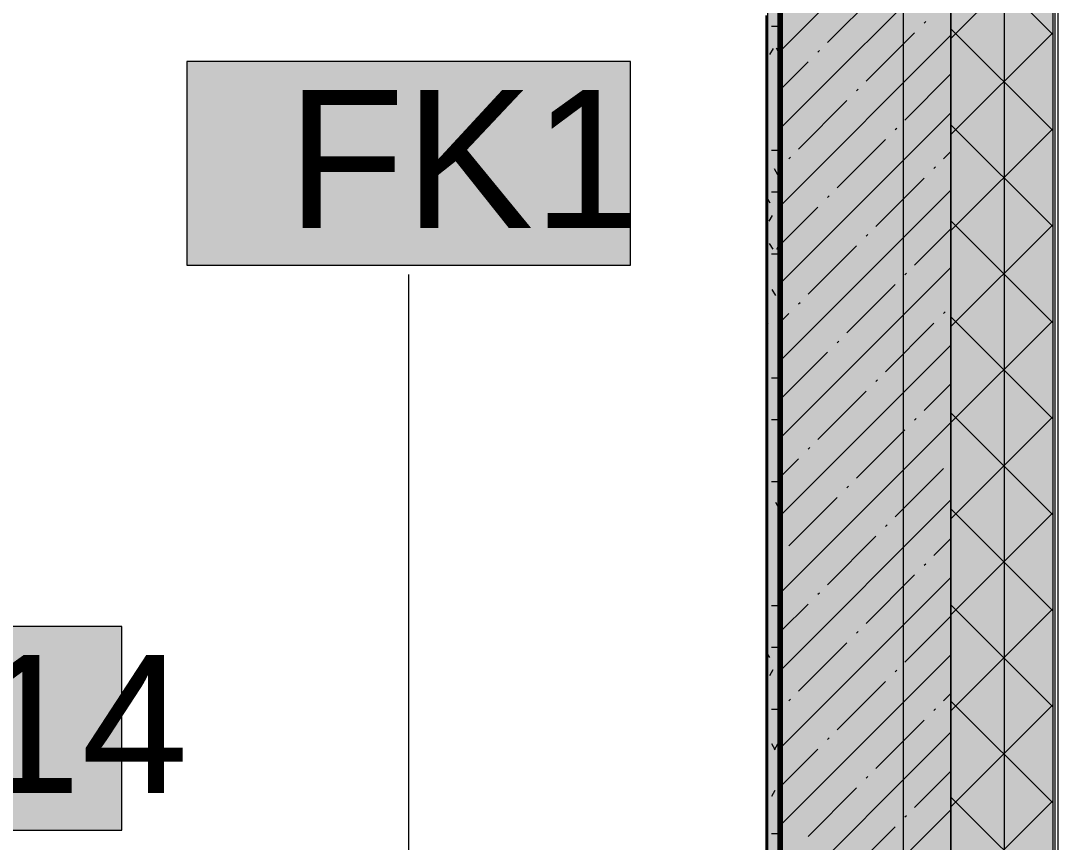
# Model space of a CAD drawing. Header units: millimetres. Extents: x -3817 to 677485, y -22715 to 103890.
# Drawn here: x 450989 to 452517, y 2637 to 3847 of the extents above; entities that cross this region are included whole.
import ezdxf

# ---------------------------------------------------------------- set-up
doc = ezdxf.new("R2010")
doc.units = ezdxf.units.MM
doc.layers.add('PDF _Геометрия', color=7, linetype='Continuous', true_color=0x1d1d1d)
doc.layers.add('PDF _Сплошная заливка', color=7, linetype='Continuous', true_color=0xffffff)
doc.layers.add('PDF _Текст', color=7, linetype='Continuous')
doc.styles.add('PDF GOST-Common', font='arial.ttf')

msp = doc.modelspace()

# ---------------------------------------------------------------- hatches: boundary and pattern name
at = {"layer": 'PDF _Сплошная заливка', "transparency": 33554559}
h = msp.add_hatch(color=256, dxfattribs=at)
h.paths.add_polyline_path([(452508.6, 1669), (452508.6, 9619), (452358.6, 9619), (452358.6, 1669)], flags=0)
h.paths.add_polyline_path([(452358.6, 11919), (452508.6, 11919), (452508.6, 13839), (452358.6, 13839), (452358.6, 12224.7)], flags=0)
h.paths.add_polyline_path([(452508.6, 15039), (452508.6, 23319), (452358.6, 23319), (452358.6, 15039)], flags=0)
msp.add_hatch(color=256, dxfattribs=at).paths.add_polyline_path([(452108.6, 1819), (452358.6, 1819), (452358.6, 9619), (452108.6, 9619), (452108.6, 2069)])

# ---------------------------------------------------------------- linework, layer by layer
at = {"layer": 'PDF _Геометрия', "color": 9, "lineweight": 9, "true_color": 0xc0c0c0}
for points in [[(448408.6, 2089), (448408.6, 2069), (451008.6, 2069), (451008.6, 1819), (452108.6, 1819), (452358.6, 1819), (452358.6, 9619), (452108.6, 9619), (452108.6, 9629), (452088.6, 9629), (452088.6, 2439), (451748.6, 2439), (451728.6, 2439), (451728.6, 2089)], [(452086.6, 2545.3), (452086.6, 2723.5), (452086.6, 2912.7), (452086.6, 3113), (452086.6, 3154.3), (452086.6, 3187.2), (452086.6, 3213.3), (452086.6, 3234.3), (452086.6, 3251.6), (452086.6, 3266.9), (452086.6, 3281), (452086.6, 3294.4), (452086.6, 3307.2), (452086.6, 3319.9), (452086.6, 3332.9), (452086.6, 3346.3), (452086.6, 3360.3), (452086.6, 3374.7), (452086.6, 3389.3), (452086.6, 3404), (452086.6, 3418.7), (452086.6, 3433.1), (452086.6, 3447.1), (452086.6, 3461), (452086.6, 3474.7), (452086.6, 3488.3), (452086.6, 3502), (452086.6, 3515.8), (452086.6, 3529.9), (452086.6, 3544.3), (452086.6, 3558.8), (452086.6, 3573.2), (452086.6, 3587.3), (452086.6, 3600.8), (452086.6, 3613.5), (452086.6, 3625.4), (452086.6, 3636.5), (452086.6, 3647.1), (452086.6, 3657.4), (452086.6, 3667.5), (452086.6, 3677.8), (452086.6, 3688.4), (452086.6, 3699.5), (452086.6, 3711.2), (452086.6, 3723.7), (452086.6, 3736.5), (452086.6, 3749.3), (452086.6, 3761.8), (452086.6, 3773.6), (452086.6, 3784.8), (452086.6, 3795.7), (452086.6, 3806.5), (452086.6, 3817.6), (452086.6, 3829.4), (452086.6, 3841.8), (452086.6, 3855)], [(452087.6, 3855), (452087.6, 3841.8), (452087.6, 3829.4), (452087.6, 3817.6), (452087.6, 3806.5), (452087.6, 3795.7), (452087.6, 3784.8), (452087.6, 3773.6), (452087.6, 3761.8), (452087.6, 3749.3), (452087.6, 3736.5), (452087.6, 3723.7), (452087.6, 3711.2), (452087.6, 3699.5), (452087.6, 3688.4), (452087.6, 3677.8), (452087.6, 3667.5), (452087.6, 3657.4), (452087.6, 3647.1), (452087.6, 3636.5), (452087.6, 3625.4), (452087.6, 3613.5), (452087.6, 3600.8), (452087.6, 3587.3), (452087.6, 3573.2), (452087.6, 3558.8), (452087.6, 3544.3), (452087.6, 3529.9), (452087.6, 3515.8), (452087.6, 3502), (452087.6, 3488.3), (452087.6, 3474.7), (452087.6, 3461), (452087.6, 3447.1), (452087.6, 3433.1), (452087.6, 3418.7), (452087.6, 3404), (452087.6, 3389.3), (452087.6, 3374.7), (452087.6, 3360.3), (452087.6, 3346.3), (452087.6, 3332.9), (452087.6, 3319.9), (452087.6, 3307.2), (452087.6, 3294.4), (452087.6, 3281), (452087.6, 3266.9), (452087.6, 3251.6), (452087.6, 3234.3), (452087.6, 3213.3), (452087.6, 3187.2), (452087.6, 3154.3), (452087.6, 3113), (452087.6, 2912.7), (452087.6, 2723.5), (452087.6, 2545.3)], [(452087.6, 3676.7), (452087.6, 3676.6), (452087.6, 3676.5), (452087.6, 3676.3), (452087.6, 3676.1), (452087.6, 3675.9), (452087.6, 3675.7), (452087.6, 3675.5), (452087.6, 3675.4), (452087.6, 3675.2), (452087.6, 3674.9), (452087.6, 3674.5), (452087.6, 3673.8), (452087.6, 3672.9), (452087.6, 3671.6), (452087.6, 3670), (452087.6, 3668.2), (452087.6, 3666.1), (452087.6, 3663.7), (452087.6, 3661.2), (452087.6, 3658.5), (452087.6, 3655.6), (452087.6, 3652.5), (452087.6, 3649.2), (452087.6, 3645.7), (452087.6, 3642), (452087.6, 3638.1), (452087.6, 3634), (452087.6, 3629.6), (452087.6, 3624.9), (452087.6, 3620.1), (452087.6, 3615.1), (452087.6, 3610.2), (452087.6, 3605.2), (452087.6, 3600.4), (452087.6, 3595.8), (452087.6, 3591.5), (452087.6, 3587.4), (452087.6, 3583.7), (452087.6, 3580.3), (452087.6, 3577.3), (452087.6, 3574.7), (452087.6, 3572.4), (452087.6, 3570.5), (452087.6, 3569), (452087.6, 3567.9), (452087.6, 3567.2), (452087.6, 3566.9), (452087.6, 3566.8), (452087.6, 3566.9), (452087.6, 3567.2), (452087.6, 3567.8), (452087.6, 3568.4), (452087.6, 3569.2), (452087.6, 3570.1), (452087.6, 3571), (452087.6, 3572.1), (452087.6, 3573.2), (452087.6, 3574.3), (452087.6, 3575.6), (452087.6, 3576.9), (452087.6, 3578.2), (452087.6, 3579.5), (452087.6, 3580.7), (452087.6, 3582), (452087.6, 3583.2), (452087.6, 3584.4), (452087.6, 3585.6), (452087.6, 3586.9), (452087.6, 3588.2), (452087.6, 3589.6), (452087.6, 3591), (452087.6, 3592.6), (452087.6, 3594.1), (452087.6, 3595.8), (452087.6, 3597.4), (452087.6, 3599.1), (452087.6, 3600.9), (452087.6, 3602.7), (452087.6, 3604.6), (452087.6, 3606.6), (452087.6, 3608.7), (452087.6, 3610.8), (452087.6, 3612.9), (452087.6, 3614.9), (452087.6, 3617), (452087.6, 3619), (452087.6, 3621), (452087.6, 3623), (452087.6, 3625.2), (452087.6, 3627.4), (452087.6, 3629.6), (452087.6, 3631.7), (452087.6, 3633.8), (452087.6, 3635.8), (452087.6, 3637.9), (452087.6, 3640.3), (452087.6, 3644), (452087.6, 3651.8), (452087.6, 3652.7), (452087.6, 3657.8), (452087.6, 3661.7), (452087.6, 3664.6), (452087.6, 3666.8), (452087.6, 3668.5), (452087.6, 3669.7), (452087.6, 3670.7), (452087.6, 3671.7), (452087.6, 3672.5), (452087.6, 3673.2), (452087.6, 3673.8), (452087.6, 3674.3), (452087.6, 3674.8), (452087.6, 3675.2), (452087.6, 3675.6), (452087.6, 3675.9), (452087.6, 3676.2), (452087.6, 3676.4), (452087.6, 3676.6), (452087.6, 3676.7), (452087.6, 3676.7), (452086.6, 3676.7), (452086.6, 3676.7), (452086.6, 3676.6), (452086.6, 3676.4), (452086.6, 3676.2), (452086.6, 3675.9), (452086.6, 3675.6), (452086.6, 3675.2), (452086.6, 3674.8), (452086.6, 3674.3), (452086.6, 3673.8), (452086.6, 3673.2), (452086.6, 3672.5), (452086.6, 3671.7), (452086.6, 3670.7), (452086.6, 3669.7), (452086.6, 3668.5), (452086.6, 3666.8), (452086.6, 3664.6), (452086.6, 3661.7), (452086.6, 3657.8), (452086.6, 3652.7), (452086.6, 3651.8), (452086.6, 3644), (452086.6, 3640.3), (452086.6, 3637.9), (452086.6, 3635.8), (452086.6, 3633.8), (452086.6, 3631.7), (452086.6, 3629.6), (452086.6, 3627.4), (452086.6, 3625.2), (452086.6, 3623), (452086.6, 3621), (452086.6, 3619), (452086.6, 3617), (452086.6, 3614.9), (452086.6, 3612.9), (452086.6, 3610.8), (452086.6, 3608.7), (452086.6, 3606.6), (452086.6, 3604.6), (452086.6, 3602.7), (452086.6, 3600.9), (452086.6, 3599.1), (452086.6, 3597.4), (452086.6, 3595.8), (452086.6, 3594.1), (452086.6, 3592.6), (452086.6, 3591), (452086.6, 3589.6), (452086.6, 3588.2), (452086.6, 3586.9), (452086.6, 3585.6), (452086.6, 3584.4), (452086.6, 3583.2), (452086.6, 3582), (452086.6, 3580.7), (452086.6, 3579.5), (452086.6, 3578.2), (452086.6, 3576.9), (452086.6, 3575.6), (452086.6, 3574.3), (452086.6, 3573.2), (452086.6, 3572.1), (452086.6, 3571), (452086.6, 3570.1), (452086.6, 3569.2), (452086.6, 3568.4), (452086.6, 3567.8), (452086.6, 3567.2), (452086.6, 3566.9), (452086.6, 3566.8), (452086.6, 3566.9), (452086.6, 3567.2), (452086.6, 3567.9), (452086.6, 3569), (452086.6, 3570.5), (452086.6, 3572.4), (452086.6, 3574.7), (452086.6, 3577.3), (452086.6, 3580.3), (452086.6, 3583.7), (452086.6, 3587.4), (452086.6, 3591.5), (452086.6, 3595.8), (452086.6, 3600.4), (452086.6, 3605.2), (452086.6, 3610.2), (452086.6, 3615.1), (452086.6, 3620.1), (452086.6, 3624.9), (452086.6, 3629.6), (452086.6, 3634), (452086.6, 3638.1), (452086.6, 3642), (452086.6, 3645.7), (452086.6, 3649.2), (452086.6, 3652.5), (452086.6, 3655.6), (452086.6, 3658.5), (452086.6, 3661.2), (452086.6, 3663.7), (452086.6, 3666.1), (452086.6, 3668.2), (452086.6, 3670), (452086.6, 3671.6), (452086.6, 3672.9), (452086.6, 3673.8), (452086.6, 3674.5), (452086.6, 3674.9), (452086.6, 3675.2), (452086.6, 3675.4), (452086.6, 3675.5), (452086.6, 3675.7), (452086.6, 3675.9), (452086.6, 3676.1), (452086.6, 3676.3), (452086.6, 3676.5), (452086.6, 3676.6), (452086.6, 3676.7)], [(452087.6, 3676.3), (452087.6, 3676.2), (452087.6, 3676.1), (452087.6, 3675.9), (452087.6, 3675.7), (452087.6, 3675.5), (452087.6, 3675.3), (452087.6, 3675.1), (452087.6, 3675), (452087.6, 3674.8), (452087.6, 3674.5), (452087.6, 3674.1), (452087.6, 3673.4), (452087.6, 3672.4), (452087.6, 3671.2), (452087.6, 3669.6), (452087.6, 3667.7), (452087.6, 3665.6), (452087.6, 3663.3), (452087.6, 3660.8), (452087.6, 3658), (452087.6, 3655.2), (452087.6, 3652.1), (452087.6, 3648.8), (452087.6, 3645.3), (452087.6, 3641.6), (452087.6, 3637.7), (452087.6, 3633.5), (452087.6, 3629.1), (452087.6, 3624.5), (452087.6, 3619.7), (452087.6, 3614.7), (452087.6, 3609.7), (452087.6, 3604.8), (452087.6, 3600), (452087.6, 3595.4), (452087.6, 3591), (452087.6, 3587), (452087.6, 3583.3), (452087.6, 3579.9), (452087.6, 3576.9), (452087.6, 3574.2), (452087.6, 3572), (452087.6, 3570.1), (452087.6, 3568.6), (452087.6, 3567.5), (452087.6, 3566.7), (452087.6, 3566.4), (452087.6, 3566.4), (452087.6, 3566.5), (452087.6, 3566.8), (452087.6, 3567.3), (452087.6, 3568), (452087.6, 3568.8), (452087.6, 3569.7), (452087.6, 3570.6), (452087.6, 3571.6), (452087.6, 3572.7), (452087.6, 3573.9), (452087.6, 3575.2), (452087.6, 3576.4), (452087.6, 3577.7), (452087.6, 3579), (452087.6, 3580.3), (452087.6, 3581.6), (452087.6, 3582.8), (452087.6, 3584), (452087.6, 3585.2), (452087.6, 3586.5), (452087.6, 3587.8), (452087.6, 3589.2), (452087.6, 3590.6), (452087.6, 3592.1), (452087.6, 3593.7), (452087.6, 3595.3), (452087.6, 3597), (452087.6, 3598.7), (452087.6, 3600.5), (452087.6, 3602.3), (452087.6, 3604.2), (452087.6, 3606.2), (452087.6, 3608.3), (452087.6, 3610.3), (452087.6, 3612.4), (452087.6, 3614.5), (452087.6, 3616.5), (452087.6, 3618.5), (452087.6, 3620.6), (452087.6, 3622.6), (452087.6, 3624.7), (452087.6, 3626.9), (452087.6, 3629.1), (452087.6, 3631.3), (452087.6, 3633.4), (452087.6, 3635.4), (452087.6, 3637.5), (452087.6, 3639.9), (452087.6, 3643.5), (452087.6, 3651.4), (452086.6, 3651.4), (452086.6, 3643.5), (452086.6, 3639.9), (452086.6, 3637.5), (452086.6, 3635.4), (452086.6, 3633.4), (452086.6, 3631.3), (452086.6, 3629.1), (452086.6, 3626.9), (452086.6, 3624.7), (452086.6, 3622.6), (452086.6, 3620.6), (452086.6, 3618.5), (452086.6, 3616.5), (452086.6, 3614.5), (452086.6, 3612.4), (452086.6, 3610.3), (452086.6, 3608.3), (452086.6, 3606.2), (452086.6, 3604.2), (452086.6, 3602.3), (452086.6, 3600.5), (452086.6, 3598.7), (452086.6, 3597), (452086.6, 3595.3), (452086.6, 3593.7), (452086.6, 3592.1), (452086.6, 3590.6), (452086.6, 3589.2), (452086.6, 3587.8), (452086.6, 3586.5), (452086.6, 3585.2), (452086.6, 3584), (452086.6, 3582.8), (452086.6, 3581.6), (452086.6, 3580.3), (452086.6, 3579), (452086.6, 3577.7), (452086.6, 3576.4), (452086.6, 3575.2), (452086.6, 3573.9), (452086.6, 3572.7), (452086.6, 3571.6), (452086.6, 3570.6), (452086.6, 3569.7), (452086.6, 3568.8), (452086.6, 3568), (452086.6, 3567.3), (452086.6, 3566.8), (452086.6, 3566.5), (452086.6, 3566.4), (452086.6, 3566.4), (452086.6, 3566.7), (452086.6, 3567.5), (452086.6, 3568.6), (452086.6, 3570.1), (452086.6, 3572), (452086.6, 3574.2), (452086.6, 3576.9), (452086.6, 3579.9), (452086.6, 3583.3), (452086.6, 3587), (452086.6, 3591), (452086.6, 3595.4), (452086.6, 3600), (452086.6, 3604.8), (452086.6, 3609.7), (452086.6, 3614.7), (452086.6, 3619.7), (452086.6, 3624.5), (452086.6, 3629.1), (452086.6, 3633.5), (452086.6, 3637.7), (452086.6, 3641.6), (452086.6, 3645.3), (452086.6, 3648.8), (452086.6, 3652.1), (452086.6, 3655.2), (452086.6, 3658), (452086.6, 3660.8), (452086.6, 3663.3), (452086.6, 3665.6), (452086.6, 3667.7), (452086.6, 3669.6), (452086.6, 3671.2), (452086.6, 3672.4), (452086.6, 3673.4), (452086.6, 3674.1), (452086.6, 3674.5), (452086.6, 3674.8), (452086.6, 3675), (452086.6, 3675.1), (452086.6, 3675.3), (452086.6, 3675.5), (452086.6, 3675.7), (452086.6, 3675.9), (452086.6, 3676.1), (452086.6, 3676.2), (452086.6, 3676.3)], [(452086.6, 3676.3), (452086.6, 3676.3), (452086.6, 3676.2), (452086.6, 3676), (452086.6, 3675.8), (452086.6, 3675.5), (452086.6, 3675.2), (452086.6, 3674.8), (452086.6, 3674.4), (452086.6, 3673.9), (452086.6, 3673.4), (452086.6, 3672.7), (452086.6, 3672), (452086.6, 3671.2), (452086.6, 3670.3), (452086.6, 3669.3), (452086.6, 3668.1), (452086.6, 3666.4), (452086.6, 3664.2), (452086.6, 3661.2), (452086.6, 3657.3), (452086.6, 3652.3)], [(452087.6, 3652.3), (452087.6, 3657.3), (452087.6, 3661.2), (452087.6, 3664.2), (452087.6, 3666.4), (452087.6, 3668.1), (452087.6, 3669.3), (452087.6, 3670.3), (452087.6, 3671.2), (452087.6, 3672), (452087.6, 3672.7), (452087.6, 3673.4), (452087.6, 3673.9), (452087.6, 3674.4), (452087.6, 3674.8), (452087.6, 3675.2), (452087.6, 3675.5), (452087.6, 3675.8), (452087.6, 3676), (452087.6, 3676.2), (452087.6, 3676.3), (452087.6, 3676.3)], [(452087.6, 3651.8), (452086.6, 3651.8)], [(452086.6, 3566.8), (452087.6, 3566.8)], [(452086.6, 3342.5), (452086.6, 3344.8), (452086.6, 3347.4), (452086.6, 3350.5), (452086.6, 3353.8), (452086.6, 3357.6), (452086.6, 3361.6), (452086.6, 3365.9), (452086.6, 3370.6), (452086.6, 3375.4), (452086.6, 3380.3), (452086.6, 3385.3), (452086.6, 3390.2), (452086.6, 3395), (452086.6, 3399.7), (452086.6, 3404.1), (452086.6, 3408.3), (452086.6, 3412.2), (452086.6, 3415.9), (452086.6, 3419.4), (452086.6, 3422.6), (452086.6, 3425.7), (452086.6, 3428.6), (452086.6, 3431.3), (452086.6, 3433.9), (452086.6, 3436.2), (452086.6, 3438.3), (452086.6, 3440.2), (452086.6, 3441.7), (452086.6, 3443), (452086.6, 3443.9), (452086.6, 3444.6), (452086.6, 3445.1), (452086.6, 3445.3), (452086.6, 3445.5), (452086.6, 3445.7), (452086.6, 3445.8), (452086.6, 3446), (452086.6, 3446.2), (452086.6, 3446.5), (452086.6, 3446.6), (452086.6, 3446.8), (452086.6, 3446.8)], [(452086.6, 3446.8), (452086.6, 3446.8), (452086.6, 3446.7), (452086.6, 3446.6), (452086.6, 3446.3), (452086.6, 3446.1), (452086.6, 3445.7), (452086.6, 3445.4), (452086.6, 3444.9), (452086.6, 3444.5), (452086.6, 3443.9), (452086.6, 3443.3), (452086.6, 3442.6), (452086.6, 3441.8), (452086.6, 3440.9), (452086.6, 3439.9), (452086.6, 3438.6), (452086.6, 3437), (452086.6, 3434.8), (452086.6, 3431.8), (452086.6, 3427.9), (452086.6, 3422.9)], [(452087.6, 3356.4), (452087.6, 3357.7), (452087.6, 3359.2), (452087.6, 3360.7), (452087.6, 3362.3), (452087.6, 3363.9), (452087.6, 3365.6), (452087.6, 3367.3), (452087.6, 3369.1), (452087.6, 3370.9), (452087.6, 3372.8), (452087.6, 3374.8), (452087.6, 3376.8), (452087.6, 3378.9), (452087.6, 3381), (452087.6, 3383.1), (452087.6, 3385.1), (452087.6, 3387.1), (452087.6, 3389.2), (452087.6, 3391.2), (452087.6, 3393.3), (452087.6, 3395.5), (452087.6, 3397.7), (452087.6, 3399.9), (452087.6, 3402), (452087.6, 3404), (452087.6, 3406.1), (452087.6, 3408.5), (452087.6, 3412.1), (452087.6, 3420), (452087.6, 3420.9), (452087.6, 3425.9), (452087.6, 3429.8), (452087.6, 3432.8), (452087.6, 3435), (452087.6, 3436.6), (452087.6, 3437.9), (452087.6, 3438.9), (452087.6, 3439.8), (452087.6, 3440.6), (452087.6, 3441.3), (452087.6, 3441.9), (452087.6, 3442.5), (452087.6, 3443), (452087.6, 3443.4), (452087.6, 3443.8), (452087.6, 3444.1), (452087.6, 3444.4), (452087.6, 3444.6), (452087.6, 3444.7), (452087.6, 3444.8), (452087.6, 3444.9), (452086.6, 3444.9), (452086.6, 3444.8), (452086.6, 3444.7), (452086.6, 3444.6), (452086.6, 3444.4), (452086.6, 3444.1), (452086.6, 3443.8), (452086.6, 3443.4), (452086.6, 3443), (452086.6, 3442.5), (452086.6, 3441.9), (452086.6, 3441.3), (452086.6, 3440.6), (452086.6, 3439.8), (452086.6, 3438.9), (452086.6, 3437.9), (452086.6, 3436.6), (452086.6, 3435), (452086.6, 3432.8), (452086.6, 3429.8), (452086.6, 3425.9), (452086.6, 3420.9), (452086.6, 3420), (452086.6, 3412.1), (452086.6, 3408.5), (452086.6, 3406.1), (452086.6, 3404), (452086.6, 3402), (452086.6, 3399.9), (452086.6, 3397.7), (452086.6, 3395.5), (452086.6, 3393.3), (452086.6, 3391.2), (452086.6, 3389.2), (452086.6, 3387.1), (452086.6, 3385.1), (452086.6, 3383.1), (452086.6, 3381), (452086.6, 3378.9), (452086.6, 3376.8), (452086.6, 3374.8), (452086.6, 3372.8), (452086.6, 3370.9), (452086.6, 3369.1), (452086.6, 3367.3), (452086.6, 3365.6), (452086.6, 3363.9), (452086.6, 3362.3), (452086.6, 3360.7), (452086.6, 3359.2), (452086.6, 3357.7), (452086.6, 3356.4)], [(452086.6, 3444.9), (452086.6, 3444.8), (452086.6, 3444.7), (452086.6, 3444.5), (452086.6, 3444.3), (452086.6, 3444.1), (452086.6, 3443.9), (452086.6, 3443.7), (452086.6, 3443.5), (452086.6, 3443.4), (452086.6, 3443.1), (452086.6, 3442.6), (452086.6, 3442), (452086.6, 3441), (452086.6, 3439.8), (452086.6, 3438.2), (452086.6, 3436.3), (452086.6, 3434.2), (452086.6, 3431.9), (452086.6, 3429.3), (452086.6, 3426.6), (452086.6, 3423.7), (452086.6, 3420.7), (452086.6, 3417.4), (452086.6, 3413.9), (452086.6, 3410.2), (452086.6, 3406.3), (452086.6, 3402.1), (452086.6, 3397.7), (452086.6, 3393.1), (452086.6, 3388.2), (452086.6, 3383.3), (452086.6, 3378.3), (452086.6, 3373.4), (452086.6, 3368.6), (452086.6, 3364), (452086.6, 3359.6), (452086.6, 3355.6), (452086.6, 3351.9), (452086.6, 3348.5), (452086.6, 3345.5), (452086.6, 3342.8), (452086.6, 3340.5)], [(452087.6, 3422.9), (452087.6, 3427.9), (452087.6, 3431.8), (452087.6, 3434.8), (452087.6, 3437), (452087.6, 3438.6), (452087.6, 3439.9), (452087.6, 3440.9), (452087.6, 3441.8), (452087.6, 3442.6), (452087.6, 3443.3), (452087.6, 3443.9), (452087.6, 3444.5), (452087.6, 3444.9), (452087.6, 3445.4), (452087.6, 3445.7), (452087.6, 3446.1), (452087.6, 3446.3), (452087.6, 3446.6), (452087.6, 3446.7), (452087.6, 3446.8), (452087.6, 3446.8)], [(452087.6, 3446.8), (452087.6, 3446.8), (452087.6, 3446.6), (452087.6, 3446.5), (452087.6, 3446.2), (452087.6, 3446), (452087.6, 3445.8), (452087.6, 3445.7), (452087.6, 3445.5), (452087.6, 3445.3), (452087.6, 3445.1), (452087.6, 3444.6), (452087.6, 3443.9), (452087.6, 3443), (452087.6, 3441.7), (452087.6, 3440.2), (452087.6, 3438.3), (452087.6, 3436.2), (452087.6, 3433.9), (452087.6, 3431.3), (452087.6, 3428.6), (452087.6, 3425.7), (452087.6, 3422.6), (452087.6, 3419.4), (452087.6, 3415.9), (452087.6, 3412.2), (452087.6, 3408.3), (452087.6, 3404.1), (452087.6, 3399.7), (452087.6, 3395), (452087.6, 3390.2), (452087.6, 3385.3), (452087.6, 3380.3), (452087.6, 3375.4), (452087.6, 3370.6), (452087.6, 3365.9), (452087.6, 3361.6), (452087.6, 3357.6), (452087.6, 3353.8), (452087.6, 3350.5), (452087.6, 3347.4), (452087.6, 3344.8), (452087.6, 3342.5)], [(452087.6, 3340.5), (452087.6, 3342.8), (452087.6, 3345.5), (452087.6, 3348.5), (452087.6, 3351.9), (452087.6, 3355.6), (452087.6, 3359.6), (452087.6, 3364), (452087.6, 3368.6), (452087.6, 3373.4), (452087.6, 3378.3), (452087.6, 3383.3), (452087.6, 3388.2), (452087.6, 3393.1), (452087.6, 3397.7), (452087.6, 3402.1), (452087.6, 3406.3), (452087.6, 3410.2), (452087.6, 3413.9), (452087.6, 3417.4), (452087.6, 3420.7), (452087.6, 3423.7), (452087.6, 3426.6), (452087.6, 3429.3), (452087.6, 3431.9), (452087.6, 3434.2), (452087.6, 3436.3), (452087.6, 3438.2), (452087.6, 3439.8), (452087.6, 3441), (452087.6, 3442), (452087.6, 3442.6), (452087.6, 3443.1), (452087.6, 3443.4), (452087.6, 3443.5), (452087.6, 3443.7), (452087.6, 3443.9), (452087.6, 3444.1), (452087.6, 3444.3), (452087.6, 3444.5), (452087.6, 3444.7), (452087.6, 3444.8), (452087.6, 3444.9)], [(452087.6, 3355.8), (452087.6, 3357), (452087.6, 3358.3), (452087.6, 3359.7), (452087.6, 3361.2), (452087.6, 3362.7), (452087.6, 3364.3), (452087.6, 3365.9), (452087.6, 3367.6), (452087.6, 3369.3), (452087.6, 3371), (452087.6, 3372.9), (452087.6, 3374.8), (452087.6, 3376.8), (452087.6, 3378.8), (452087.6, 3380.9), (452087.6, 3383), (452087.6, 3385.1), (452087.6, 3387.1), (452087.6, 3389.1), (452087.6, 3391.1), (452087.6, 3393.2), (452087.6, 3395.3), (452087.6, 3397.5), (452087.6, 3399.7), (452087.6, 3401.9), (452087.6, 3404), (452087.6, 3406), (452087.6, 3408.1), (452087.6, 3410.4), (452087.6, 3414.1), (452087.6, 3422), (452086.6, 3422), (452086.6, 3414.1), (452086.6, 3410.4), (452086.6, 3408.1), (452086.6, 3406), (452086.6, 3404), (452086.6, 3401.9), (452086.6, 3399.7), (452086.6, 3397.5), (452086.6, 3395.3), (452086.6, 3393.2), (452086.6, 3391.1), (452086.6, 3389.1), (452086.6, 3387.1), (452086.6, 3385.1), (452086.6, 3383), (452086.6, 3380.9), (452086.6, 3378.8), (452086.6, 3376.8), (452086.6, 3374.8), (452086.6, 3372.9), (452086.6, 3371), (452086.6, 3369.3), (452086.6, 3367.6), (452086.6, 3365.9), (452086.6, 3364.3), (452086.6, 3362.7), (452086.6, 3361.2), (452086.6, 3359.7), (452086.6, 3358.3), (452086.6, 3357), (452086.6, 3355.8)], [(452086.6, 3420), (452087.6, 3420)], [(452087.6, 3354.4), (452087.6, 3356.5), (452087.6, 3358.7), (452087.6, 3360.9), (452087.6, 3363.1), (452087.6, 3365.2), (452087.6, 3367.2), (452087.6, 3369.3), (452087.6, 3371.7), (452087.6, 3375.3), (452087.6, 3383.2), (452087.6, 3384.1), (452087.6, 3389.1), (452087.6, 3393), (452087.6, 3396), (452087.6, 3398.2), (452087.6, 3399.9), (452087.6, 3401.1), (452087.6, 3402.1), (452087.6, 3403), (452087.6, 3403.8), (452087.6, 3404.5), (452087.6, 3405.1), (452087.6, 3405.7), (452087.6, 3406.2), (452087.6, 3406.6), (452087.6, 3407), (452087.6, 3407.3), (452087.6, 3407.6), (452087.6, 3407.8), (452087.6, 3408), (452087.6, 3408), (452087.6, 3408.1), (452086.6, 3408.1), (452086.6, 3408), (452086.6, 3408), (452086.6, 3407.8), (452086.6, 3407.6), (452086.6, 3407.3), (452086.6, 3407), (452086.6, 3406.6), (452086.6, 3406.2), (452086.6, 3405.7), (452086.6, 3405.1), (452086.6, 3404.5), (452086.6, 3403.8), (452086.6, 3403), (452086.6, 3402.1), (452086.6, 3401.1), (452086.6, 3399.9), (452086.6, 3398.2), (452086.6, 3396), (452086.6, 3393), (452086.6, 3389.1), (452086.6, 3384.1), (452086.6, 3383.2), (452086.6, 3375.3), (452086.6, 3371.7), (452086.6, 3369.3), (452086.6, 3367.2), (452086.6, 3365.2), (452086.6, 3363.1), (452086.6, 3360.9), (452086.6, 3358.7), (452086.6, 3356.5), (452086.6, 3354.4)], [(452086.6, 3408.1), (452086.6, 3408), (452086.6, 3407.9), (452086.6, 3407.7), (452086.6, 3407.5), (452086.6, 3407.3), (452086.6, 3407.1), (452086.6, 3406.9), (452086.6, 3406.8), (452086.6, 3406.6), (452086.6, 3406.3), (452086.6, 3405.8), (452086.6, 3405.2), (452086.6, 3404.2), (452086.6, 3403), (452086.6, 3401.4), (452086.6, 3399.5), (452086.6, 3397.4), (452086.6, 3395.1), (452086.6, 3392.6), (452086.6, 3389.8), (452086.6, 3387), (452086.6, 3383.9), (452086.6, 3380.6), (452086.6, 3377.1), (452086.6, 3373.4), (452086.6, 3369.5), (452086.6, 3365.3), (452086.6, 3360.9), (452086.6, 3356.3), (452086.6, 3351.4), (452086.6, 3346.5), (452086.6, 3341.5), (452086.6, 3336.6), (452086.6, 3331.8), (452086.6, 3327.2), (452086.6, 3322.8), (452086.6, 3318.8), (452086.6, 3315.1), (452086.6, 3311.7), (452086.6, 3308.7), (452086.6, 3306), (452086.6, 3303.8)], [(452087.6, 3303.8), (452087.6, 3306), (452087.6, 3308.7), (452087.6, 3311.7), (452087.6, 3315.1), (452087.6, 3318.8), (452087.6, 3322.8), (452087.6, 3327.2), (452087.6, 3331.8), (452087.6, 3336.6), (452087.6, 3341.5), (452087.6, 3346.5), (452087.6, 3351.4), (452087.6, 3356.3), (452087.6, 3360.9), (452087.6, 3365.3), (452087.6, 3369.5), (452087.6, 3373.4), (452087.6, 3377.1), (452087.6, 3380.6), (452087.6, 3383.9), (452087.6, 3387), (452087.6, 3389.8), (452087.6, 3392.6), (452087.6, 3395.1), (452087.6, 3397.4), (452087.6, 3399.5), (452087.6, 3401.4), (452087.6, 3403), (452087.6, 3404.2), (452087.6, 3405.2), (452087.6, 3405.8), (452087.6, 3406.3), (452087.6, 3406.6), (452087.6, 3406.8), (452087.6, 3406.9), (452087.6, 3407.1), (452087.6, 3407.3), (452087.6, 3407.5), (452087.6, 3407.7), (452087.6, 3407.9), (452087.6, 3408), (452087.6, 3408.1)], [(452086.6, 3301.7), (452086.6, 3303.9), (452086.6, 3306.6), (452086.6, 3309.6), (452086.6, 3313), (452086.6, 3316.7), (452086.6, 3320.7), (452086.6, 3325.1), (452086.6, 3329.7), (452086.6, 3334.5), (452086.6, 3339.4), (452086.6, 3344.4), (452086.6, 3349.4), (452086.6, 3354.2), (452086.6, 3358.8), (452086.6, 3363.3), (452086.6, 3367.4), (452086.6, 3371.3), (452086.6, 3375), (452086.6, 3378.5), (452086.6, 3381.8), (452086.6, 3384.9), (452086.6, 3387.8), (452086.6, 3390.5), (452086.6, 3393), (452086.6, 3395.3), (452086.6, 3397.5), (452086.6, 3399.3), (452086.6, 3400.9), (452086.6, 3402.1), (452086.6, 3403.1), (452086.6, 3403.8), (452086.6, 3404.2), (452086.6, 3404.5), (452086.6, 3404.7), (452086.6, 3404.8), (452086.6, 3405), (452086.6, 3405.2), (452086.6, 3405.4), (452086.6, 3405.6), (452086.6, 3405.8), (452086.6, 3405.9), (452086.6, 3406)], [(452086.6, 3406), (452086.6, 3406), (452086.6, 3405.9), (452086.6, 3405.7), (452086.6, 3405.5), (452086.6, 3405.2), (452086.6, 3404.9), (452086.6, 3404.5), (452086.6, 3404.1), (452086.6, 3403.6), (452086.6, 3403.1), (452086.6, 3402.4), (452086.6, 3401.7), (452086.6, 3400.9), (452086.6, 3400), (452086.6, 3399), (452086.6, 3397.8), (452086.6, 3396.1), (452086.6, 3393.9), (452086.6, 3391), (452086.6, 3387), (452086.6, 3382)], [(452087.6, 3382), (452087.6, 3387), (452087.6, 3391), (452087.6, 3393.9), (452087.6, 3396.1), (452087.6, 3397.8), (452087.6, 3399), (452087.6, 3400), (452087.6, 3400.9), (452087.6, 3401.7), (452087.6, 3402.4), (452087.6, 3403.1), (452087.6, 3403.6), (452087.6, 3404.1), (452087.6, 3404.5), (452087.6, 3404.9), (452087.6, 3405.2), (452087.6, 3405.5), (452087.6, 3405.7), (452087.6, 3405.9), (452087.6, 3406), (452087.6, 3406)], [(452087.6, 3406), (452087.6, 3405.9), (452087.6, 3405.8), (452087.6, 3405.6), (452087.6, 3405.4), (452087.6, 3405.2), (452087.6, 3405), (452087.6, 3404.8), (452087.6, 3404.7), (452087.6, 3404.5), (452087.6, 3404.2), (452087.6, 3403.8), (452087.6, 3403.1), (452087.6, 3402.1), (452087.6, 3400.9), (452087.6, 3399.3), (452087.6, 3397.5), (452087.6, 3395.3), (452087.6, 3393), (452087.6, 3390.5), (452087.6, 3387.8), (452087.6, 3384.9), (452087.6, 3381.8), (452087.6, 3378.5), (452087.6, 3375), (452087.6, 3371.3), (452087.6, 3367.4), (452087.6, 3363.3), (452087.6, 3358.8), (452087.6, 3354.2), (452087.6, 3349.4), (452087.6, 3344.4), (452087.6, 3339.4), (452087.6, 3334.5), (452087.6, 3329.7), (452087.6, 3325.1), (452087.6, 3320.7), (452087.6, 3316.7), (452087.6, 3313), (452087.6, 3309.6), (452087.6, 3306.6), (452087.6, 3303.9), (452087.6, 3301.7)], [(452087.6, 3383.2), (452086.6, 3383.2)], [(452087.6, 3352.3), (452087.6, 3354.5), (452087.6, 3356.6), (452087.6, 3358.8), (452087.6, 3361), (452087.6, 3363.1), (452087.6, 3365.1), (452087.6, 3367.2), (452087.6, 3369.6), (452087.6, 3373.3), (452087.6, 3381.1), (452086.6, 3381.1), (452086.6, 3373.3), (452086.6, 3369.6), (452086.6, 3367.2), (452086.6, 3365.1), (452086.6, 3363.1), (452086.6, 3361), (452086.6, 3358.8), (452086.6, 3356.6), (452086.6, 3354.5), (452086.6, 3352.3)], [(452086.6, 3355.9), (452086.6, 3341), (452086.6, 3326.5), (452086.6, 3312.4), (452086.6, 3298.5), (452086.6, 3284.7), (452086.6, 3270.7), (452086.6, 3256.4), (452086.6, 3241.6), (452086.6, 3226.2), (452086.6, 3209.8), (452086.6, 3192.2), (452086.6, 3172.6), (452086.6, 3150.3), (452086.6, 3124.6), (452086.6, 3094.8), (452086.6, 3060.2), (452086.6, 3022.7), (452086.6, 2989.1), (452086.6, 2959.2), (452086.6, 2932.5), (452086.6, 2908.5), (452086.6, 2886.9), (452086.6, 2867.3), (452086.6, 2849.3), (452086.6, 2832.4), (452086.6, 2816.3), (452086.6, 2800.7), (452086.6, 2785.6), (452086.6, 2770.9), (452086.6, 2756.6), (452086.6, 2742.7), (452086.6, 2729), (452086.6, 2715.6), (452086.6, 2702.5), (452086.6, 2689.5), (452086.6, 2676.7), (452086.6, 2664.3), (452086.6, 2652.2), (452086.6, 2640.6)], [(452087.6, 2640.6), (452087.6, 2652.2), (452087.6, 2664.3), (452087.6, 2676.7), (452087.6, 2689.5), (452087.6, 2702.5), (452087.6, 2715.6), (452087.6, 2729), (452087.6, 2742.7), (452087.6, 2756.6), (452087.6, 2770.9), (452087.6, 2785.6), (452087.6, 2800.7), (452087.6, 2816.3), (452087.6, 2832.4), (452087.6, 2849.3), (452087.6, 2867.3), (452087.6, 2886.9), (452087.6, 2908.5), (452087.6, 2932.5), (452087.6, 2959.2), (452087.6, 2989.1), (452087.6, 3022.7), (452087.6, 3060.2), (452087.6, 3094.8), (452087.6, 3124.6), (452087.6, 3150.3), (452087.6, 3172.6), (452087.6, 3192.2), (452087.6, 3209.8), (452087.6, 3226.2), (452087.6, 3241.6), (452087.6, 3256.4), (452087.6, 3270.7), (452087.6, 3284.7), (452087.6, 3298.5), (452087.6, 3312.4), (452087.6, 3326.5), (452087.6, 3341), (452087.6, 3355.9)], [(452086.6, 2979.6), (452086.6, 2982.8), (452086.6, 3011), (452086.6, 3035.3), (452086.6, 3056.2), (452086.6, 3074), (452086.6, 3089.1), (452086.6, 3101.9), (452086.6, 3112.8), (452086.6, 3122), (452086.6, 3129.9), (452086.6, 3137.1), (452086.6, 3144.1), (452086.6, 3150.1), (452086.6, 3153.6)], [(452086.6, 3152.4), (452086.6, 3148.3), (452086.6, 3141.3), (452086.6, 3131.3), (452086.6, 3118.5), (452086.6, 3103.4), (452086.6, 3086.4), (452086.6, 3076.2), (452086.6, 3066.8), (452086.6, 3058.3), (452086.6, 3050.4), (452086.6, 3043.2), (452086.6, 3036.5), (452086.6, 3030.2), (452086.6, 3024.3), (452086.6, 3018.7), (452086.6, 3013.4), (452086.6, 3008.3), (452086.6, 3003.6), (452086.6, 2999.1), (452086.6, 2994.9), (452086.6, 2990.9), (452086.6, 2987.2), (452086.6, 2983.8), (452086.6, 2981)], [(452086.6, 3151.5), (452086.6, 3148), (452086.6, 3142), (452086.6, 3135), (452086.6, 3127.8), (452086.6, 3119.9), (452086.6, 3110.7), (452086.6, 3099.8), (452086.6, 3087), (452086.6, 3071.9), (452086.6, 3054.1), (452086.6, 3033.3), (452086.6, 3008.9), (452086.6, 2980.7), (452086.6, 2977.5)], [(452086.6, 2978.9), (452086.6, 2981.8), (452086.6, 2985.1), (452086.6, 2988.8), (452086.6, 2992.8), (452086.6, 2997), (452086.6, 3001.5), (452086.6, 3006.2), (452086.6, 3011.3), (452086.6, 3016.6), (452086.6, 3022.2), (452086.6, 3028.1), (452086.6, 3034.4), (452086.6, 3041.1), (452086.6, 3048.4), (452086.6, 3056.2), (452086.6, 3064.8), (452086.6, 3074.1), (452086.6, 3084.4), (452086.6, 3101.4), (452086.6, 3116.4), (452086.6, 3129.2), (452086.6, 3139.2), (452086.6, 3146.2), (452086.6, 3150.3)], [(452087.6, 3153.6), (452087.6, 3150.1), (452087.6, 3144.1), (452087.6, 3137.1), (452087.6, 3129.9), (452087.6, 3122), (452087.6, 3112.8), (452087.6, 3101.9), (452087.6, 3089.1), (452087.6, 3074), (452087.6, 3056.2), (452087.6, 3035.3), (452087.6, 3011), (452087.6, 2982.8), (452087.6, 2979.6)], [(452087.6, 2981), (452087.6, 2983.8), (452087.6, 2987.2), (452087.6, 2990.9), (452087.6, 2994.9), (452087.6, 2999.1), (452087.6, 3003.6), (452087.6, 3008.3), (452087.6, 3013.4), (452087.6, 3018.7), (452087.6, 3024.3), (452087.6, 3030.2), (452087.6, 3036.5), (452087.6, 3043.2), (452087.6, 3050.4), (452087.6, 3058.3), (452087.6, 3066.8), (452087.6, 3076.2), (452087.6, 3086.4), (452087.6, 3103.4), (452087.6, 3118.5), (452087.6, 3131.3), (452087.6, 3141.3), (452087.6, 3148.3), (452087.6, 3152.4)], [(452087.6, 2977.5), (452087.6, 2980.7), (452087.6, 3008.9), (452087.6, 3033.3), (452087.6, 3054.1), (452087.6, 3071.9), (452087.6, 3087), (452087.6, 3099.8), (452087.6, 3110.7), (452087.6, 3119.9), (452087.6, 3127.8), (452087.6, 3135), (452087.6, 3142), (452087.6, 3148), (452087.6, 3151.5)], [(452087.6, 3150.3), (452087.6, 3146.2), (452087.6, 3139.2), (452087.6, 3129.2), (452087.6, 3116.4), (452087.6, 3101.4), (452087.6, 3084.4), (452087.6, 3074.1), (452087.6, 3064.8), (452087.6, 3056.2), (452087.6, 3048.4), (452087.6, 3041.1), (452087.6, 3034.4), (452087.6, 3028.1), (452087.6, 3022.2), (452087.6, 3016.6), (452087.6, 3011.3), (452087.6, 3006.2), (452087.6, 3001.5), (452087.6, 2997), (452087.6, 2992.8), (452087.6, 2988.8), (452087.6, 2985.1), (452087.6, 2981.8), (452087.6, 2978.9)], [(452086.6, 2641.4), (452086.6, 2663.7), (452086.6, 2686.3)], [(452087.6, 2686.3), (452087.6, 2663.7), (452087.6, 2641.4)]]:
    msp.add_lwpolyline(points, dxfattribs=at)
at = {"layer": 'PDF _Геометрия', "color": 171, "lineweight": 70, "true_color": 0x8080ff}
msp.add_lwpolyline([(452107.6, 2089.5), (452107.6, 9629), (452106.6, 9629), (452106.6, 2089.5)], close=True, dxfattribs=at)
at = {"layer": 'PDF _Геометрия', "color": 9, "lineweight": 9, "true_color": 0xc0c0c0}
for points in [[(452108.6, 2089.5), (452108.6, 9629), (452107.6, 9629), (452107.6, 2089.5)], [(452358.6, 9619), (452358.6, 1819), (451008.6, 1819), (451008.6, 1661), (452358.6, 1661), (452511.6, 1661), (452516.6, 1661), (452516.6, 9619)], [(452087.6, 2640.6), (452087.6, 3355.9), (452086.6, 3355.9), (452086.6, 2640.6)], [(452086.6, 2440), (452086.6, 2819.3), (452086.6, 2945.7), (452086.6, 3065), (452086.6, 3001.3), (452086.6, 2934.4), (452086.6, 2864.3), (452086.6, 2791.2), (452086.6, 2714.8), (452086.6, 2635.4), (452086.6, 2552.8), (452086.6, 2467)], [(452087.6, 2440), (452087.6, 2467), (452087.6, 2552.8), (452087.6, 2635.4), (452087.6, 2714.8), (452087.6, 2791.2), (452087.6, 2864.3), (452087.6, 2934.4), (452087.6, 3001.3), (452087.6, 3065), (452087.6, 2945.7), (452087.6, 2819.3)], [(452087.6, 2236.8), (452087.6, 2641.4), (452086.6, 2641.4), (452086.6, 2236.8)]]:
    msp.add_lwpolyline(points, close=True, dxfattribs=at)
at = {"layer": 'PDF _Геометрия', "color": 7, "lineweight": 9}
for points in [[(452511.6, 9619), (452511.6, 1666), (452508.6, 1666), (452358.6, 1666), (451008.6, 1666)], [(452508.6, 9619), (452508.6, 1669), (452358.6, 1669), (451008.6, 1669)], [(451008.6, 1740), (452437.6, 1740), (452437.6, 9619)], [(452108.6, 2089), (452108.6, 9619), (452108.6, 2440)], [(451560.1, 2089.5), (451560.1, 3473.3)]]:
    msp.add_lwpolyline(points, dxfattribs=at)
at = {"layer": 'PDF _Геометрия', "color": 253, "lineweight": 9, "true_color": 0xaaaaaa}
msp.add_lwpolyline([(452288.6, 12.7), (452288.6, 2512.7), (452288.6, 4779.7)], dxfattribs=at)
at = {"layer": 'PDF _Геометрия', "lineweight": 9}
for points in [[(452108.6, 3803.9), (452358.6, 4053.9)], [(452508.6, 3826.8), (452358.6, 3976.8)], [(452358.6, 3821), (452508.6, 3971)], [(452108.6, 3689.9), (452358.6, 3939.9)], [(452176.8, 3815.1), (452248.1, 3886.4)], [(452319.4, 3843.6), (452321.8, 3846)], [(452508.6, 3685.4), (452358.6, 3835.4)], [(452108.6, 3575.8), (452358.6, 3825.8)], [(452233.8, 3758), (452305.1, 3829.3)], [(452358.6, 3679.6), (452508.6, 3829.6)], [(452162.6, 3800.8), (452164.9, 3803.2)], [(452108.6, 3746.9), (452148.3, 3786.6)], [(452290.9, 3701), (452358.6, 3768.8)], [(452219.6, 3743.8), (452222, 3746.2)], [(452134.1, 3658.3), (452205.3, 3729.5)], [(452108.6, 3461.8), (452358.6, 3711.8)], [(452276.6, 3686.8), (452279, 3689.1)], [(452508.6, 3544), (452358.6, 3694)], [(452358.6, 3538.2), (452508.6, 3688.2)], [(452191.1, 3601.2), (452262.4, 3672.5)], [(452347.9, 3644), (452358.6, 3654.7)], [(452119.8, 3644), (452122.2, 3646.4)], [(452333.6, 3629.7), (452336, 3632.1)], [(452248.1, 3544.2), (452319.4, 3615.5)], [(452108.6, 3347.7), (452358.6, 3597.7)], [(452176.8, 3587), (452179.2, 3589.3)], [(452108.6, 3518.8), (452162.6, 3572.7)], [(452508.6, 3402.5), (452358.6, 3552.5)], [(452358.6, 3396.7), (452508.6, 3546.7)], [(452233.8, 3529.9), (452236.2, 3532.3)], [(452305.1, 3487.2), (452358.6, 3540.7)], [(452148.3, 3444.4), (452219.6, 3515.7)], [(452108.6, 3233.7), (452358.6, 3483.7)], [(452290.9, 3472.9), (452293.2, 3475.3)], [(452205.3, 3387.4), (452276.6, 3458.7)], [(452134.1, 3430.2), (452136.4, 3432.5)], [(452108.6, 3404.7), (452119.8, 3415.9)], [(452347.9, 3415.9), (452350.3, 3418.3)], [(452508.6, 3261.1), (452358.6, 3411.1)], [(452262.4, 3330.4), (452333.6, 3401.6)], [(452358.6, 3255.3), (452508.6, 3405.3)], [(452108.6, 3119.6), (452358.6, 3369.6)], [(452191.1, 3373.1), (452193.5, 3375.5)], [(452108.6, 3290.7), (452176.8, 3358.9)], [(452248.1, 3316.1), (452250.5, 3318.5)], [(452162.6, 3230.6), (452233.8, 3301.9)], [(452319.4, 3273.3), (452358.6, 3312.6)], [(452508.6, 3119.7), (452358.6, 3269.7)], [(452108.6, 3005.6), (452358.6, 3255.6)], [(452305.1, 3259.1), (452307.5, 3261.5)], [(452358.6, 3113.9), (452508.6, 3263.9)], [(452219.6, 3173.5), (452290.9, 3244.8)], [(452148.3, 3216.3), (452150.7, 3218.7)], [(452108.6, 3176.6), (452134.1, 3202.1)], [(452276.6, 3116.5), (452347.9, 3187.8)], [(452205.3, 3159.3), (452207.7, 3161.7)], [(452108.6, 2891.5), (452358.6, 3141.5)], [(452119.8, 3073.8), (452191.1, 3145)], [(452508.6, 2978.3), (452358.6, 3128.3)], [(452358.6, 2972.5), (452508.6, 3122.5)], [(452262.4, 3102.3), (452264.7, 3104.6)], [(452176.8, 3016.7), (452248.1, 3088)], [(452333.6, 3059.5), (452358.6, 3084.5)], [(452319.4, 3045.2), (452321.8, 3047.6)], [(452108.6, 2777.5), (452358.6, 3027.5)], [(452233.8, 2959.7), (452305.1, 3031)], [(452162.6, 3002.5), (452164.9, 3004.8)], [(452108.6, 2948.5), (452148.3, 2988.2)], [(452508.6, 2836.9), (452358.6, 2986.9)], [(452358.6, 2831.1), (452508.6, 2981.1)], [(452290.9, 2902.7), (452358.6, 2970.4)], [(452219.6, 2945.4), (452222, 2947.8)], [(452134.1, 2859.9), (452205.3, 2931.2)], [(452108.6, 2663.4), (452358.6, 2913.4)], [(452276.6, 2888.4), (452279, 2890.8)], [(452191.1, 2802.9), (452262.4, 2874.2)], [(452119.8, 2845.7), (452122.2, 2848)], [(452347.9, 2845.7), (452358.6, 2856.4)], [(452508.6, 2695.4), (452358.6, 2845.4)], [(452333.6, 2831.4), (452336, 2833.8)], [(452358.6, 2689.6), (452508.6, 2839.6)], [(452248.1, 2745.9), (452319.4, 2817.1)], [(452108.6, 2549.4), (452358.6, 2799.4)], [(452176.8, 2788.6), (452179.2, 2791)], [(452108.6, 2720.4), (452162.6, 2774.4)], [(452305.1, 2688.8), (452358.6, 2742.3)], [(452233.8, 2731.6), (452236.2, 2734)], [(452148.3, 2646.1), (452219.6, 2717.3)], [(452508.6, 2554), (452358.6, 2704)], [(452358.6, 2548.2), (452508.6, 2698.2)], [(452108.6, 2435.3), (452358.6, 2685.3)], [(452290.9, 2674.6), (452293.2, 2677)], [(452205.3, 2589), (452276.6, 2660.3)]]:
    msp.add_lwpolyline(points, dxfattribs=at)
at = {"layer": 'PDF _Геометрия', "color": 253, "lineweight": 9, "true_color": 0x9b9b9b}
for points in [[(452094.2, 3839.2), (452104.3, 3839.2)], [(452096.7, 3806.4), (452091.6, 3797.7)], [(452106.6, 3798), (452101.6, 3806.7)], [(452108.6, 3733.5), (452105.7, 3738.6)], [(452094.2, 3656.4), (452104.3, 3656.4)], [(452103.6, 3620.3), (452098.6, 3629)], [(452094.2, 3595.4), (452104.3, 3595.4)], [(452092.5, 3578.6), (452088.6, 3585.3)], [(452095.6, 3560.6), (452090.5, 3551.9)], [(452096.6, 3510.6), (452091.5, 3519.3)], [(452106.7, 3519), (452101.7, 3510.3)], [(452094.2, 3504), (452104.3, 3504)], [(452100.7, 3442.5), (452095.6, 3451.3)], [(452089.5, 3400.9), (452088.6, 3402.4)], [(452108.6, 3339.4), (452104.7, 3332.6)], [(452094.2, 3321.1), (452104.3, 3321.1)], [(452094.2, 3260.1), (452104.3, 3260.1)], [(452094.2, 3168.7), (452104.3, 3168.7)], [(452105.8, 3128.8), (452100.8, 3137.5)], [(452108.6, 3095.6), (452103.6, 3086.8)], [(452094.2, 2985.8), (452104.3, 2985.8)], [(452094.2, 2924.8), (452104.3, 2924.8)], [(452091.7, 2909.4), (452088.6, 2914.7)], [(452096.4, 2891.5), (452091.3, 2882.7)], [(452094.2, 2833.4), (452104.3, 2833.4)], [(452099.9, 2773.4), (452094.8, 2782.1)], [(452103.4, 2781.8), (452098.4, 2773.1)], [(452099.4, 2713.8), (452094.3, 2705)], [(452108.6, 2668.9), (452105.5, 2663.4)], [(452094.2, 2650.5), (452104.3, 2650.5)]]:
    msp.add_lwpolyline(points, dxfattribs=at)
at = {"layer": 'PDF _Геометрия', "color": 7, "lineweight": 9}
for points in [[(451886.7, 3787.2), (451233.6, 3787.2), (451233.6, 3487.2), (451886.7, 3487.2)], [(451137.5, 2955.1), (450484.4, 2955.1), (450484.4, 2655.1), (451137.5, 2655.1)]]:
    msp.add_lwpolyline(points, close=True, dxfattribs=at)
at = {"layer": 'PDF _Сплошная заливка', "lineweight": 35, "transparency": 33554559}
msp.add_solid([(452108.6, 2089), (452108.6, 9629), (452088.6, 2089), (452088.6, 9629)], dxfattribs=at)
at = {"layer": 'PDF _Сплошная заливка', "color": 171, "lineweight": 35, "true_color": 0x8080ff, "transparency": 33554559}
msp.add_solid([(452106.6, 2089.5), (452107.6, 2089.5), (452106.6, 3877.4)], dxfattribs=at)
at = {"layer": 'PDF _Сплошная заливка', "lineweight": 9, "transparency": 33554559}
for points in [[(451886.7, 3787.2), (451233.6, 3787.2), (451886.7, 3487.2), (451233.6, 3487.2)], [(451137.5, 2955.1), (450484.4, 2955.1), (451137.5, 2655.1), (450484.4, 2655.1)]]:
    msp.add_solid(points, dxfattribs=at)

# ---------------------------------------------------------------- texts
at = {"layer": 'PDF _Текст', "char_height": 203.2, "attachment_point": 4, "style": 'PDF GOST-Common'}
for s, insert in [('FK1', (451380.7, 3643.8)), ('FK14', (450557.3, 2811.7))]:
    msp.add_mtext(s, dxfattribs=dict(at, insert=insert))

doc.saveas('drawing.dxf')
